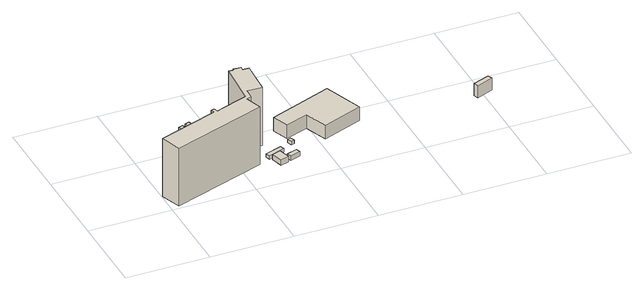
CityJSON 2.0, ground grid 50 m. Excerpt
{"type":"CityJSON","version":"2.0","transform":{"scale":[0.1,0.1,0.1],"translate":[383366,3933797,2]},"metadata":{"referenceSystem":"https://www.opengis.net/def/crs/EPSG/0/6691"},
"CityObjects":{
"building1":{"type":"Building","attributes":{"大字・町コード":"58","町・丁目コード":"3","13+区市町村コード+大字・町コード+町・丁目コード":"13111058003","measuredHeight":42.7,"BuildingDetailAttribute.buildingRoofEdgeArea":1057.32,"BuildingDetailAttribute.districtsAndZonesType":"12","BuildingDetailAttribute.surveyYear":2016,"BuildingRiverFloodingRiskAttribute.description":"3","BuildingRiverFloodingRiskAttribute.rank":"1","BuildingRiverFloodingRiskAttribute.depth":0.146,"BuildingRiverFloodingRiskAttribute.adminType":"2","BuildingRiverFloodingRiskAttribute.scale":"2","BuildingRiverFloodingRiskAttribute.duration":11.08,"BuildingIDAttribute.prefecture":"13","BuildingIDAttribute.city":"13111"},"geometry":[{"type":"Solid","lod":"1","boundaries":[[[[0,1,2,3,4,5,6,7,8,9,10,11,12,13,14,15,16,17,18,19,20,21]],[[20,22,23,21]],[[19,24,22,20]],[[18,25,24,19]],[[17,26,25,18]],[[16,27,26,17]],[[15,28,27,16]],[[14,29,28,15]],[[13,30,29,14]],[[12,31,30,13]],[[11,32,31,12]],[[10,33,32,11]],[[9,34,33,10]],[[8,35,34,9]],[[7,36,35,8]],[[6,37,36,7]],[[5,38,37,6]],[[4,39,38,5]],[[3,40,39,4]],[[2,41,40,3]],[[1,42,41,2]],[[0,43,42,1]],[[21,23,43,0]],[[22,24,25,26,27,28,29,30,31,32,33,34,35,36,37,38,39,40,41,42,43,23]]]]}]},
"building2":{"type":"Building","attributes":{"大字・町コード":"58","町・丁目コード":"3","13+区市町村コード+大字・町コード+町・丁目コード":"13111058003","measuredHeight":2.3,"BuildingDetailAttribute.buildingRoofEdgeArea":36.89,"BuildingDetailAttribute.districtsAndZonesType":"12","BuildingDetailAttribute.surveyYear":2016,"BuildingRiverFloodingRiskAttribute.description":"7","BuildingRiverFloodingRiskAttribute.rank":"2","BuildingRiverFloodingRiskAttribute.depth":1.43,"BuildingRiverFloodingRiskAttribute.adminType":"1","BuildingRiverFloodingRiskAttribute.scale":"1","BuildingRiverFloodingRiskAttribute.duration":10.93,"BuildingIDAttribute.prefecture":"13","BuildingIDAttribute.city":"13111"},"geometry":[{"type":"Solid","lod":"1","boundaries":[[[[44,45,46,47]],[[46,48,49,47]],[[45,50,48,46]],[[44,51,50,45]],[[47,49,51,44]],[[48,50,51,49]]]]}]},
"building3":{"type":"Building","attributes":{"大字・町コード":"58","町・丁目コード":"3","13+区市町村コード+大字・町コード+町・丁目コード":"13111058003","measuredHeight":2.4,"BuildingDetailAttribute.buildingRoofEdgeArea":28.53,"BuildingDetailAttribute.districtsAndZonesType":"12","BuildingDetailAttribute.surveyYear":2016,"BuildingRiverFloodingRiskAttribute.description":"7","BuildingRiverFloodingRiskAttribute.rank":"2","BuildingRiverFloodingRiskAttribute.depth":1.43,"BuildingRiverFloodingRiskAttribute.adminType":"1","BuildingRiverFloodingRiskAttribute.scale":"1","BuildingRiverFloodingRiskAttribute.duration":10.93,"BuildingIDAttribute.prefecture":"13","BuildingIDAttribute.city":"13111"},"geometry":[{"type":"Solid","lod":"1","boundaries":[[[[52,53,54,55]],[[54,56,57,55]],[[53,58,56,54]],[[52,59,58,53]],[[55,57,59,52]],[[56,58,59,57]]]]}]},
"building4":{"type":"Building","attributes":{"大字・町コード":"58","町・丁目コード":"3","13+区市町村コード+大字・町コード+町・丁目コード":"13111058003","measuredHeight":7.3,"BuildingDetailAttribute.buildingRoofEdgeArea":30.45,"BuildingDetailAttribute.districtsAndZonesType":"12","BuildingDetailAttribute.surveyYear":2016,"BuildingRiverFloodingRiskAttribute.description":"3","BuildingRiverFloodingRiskAttribute.rank":"1","BuildingRiverFloodingRiskAttribute.depth":0.01,"BuildingRiverFloodingRiskAttribute.adminType":"2","BuildingRiverFloodingRiskAttribute.scale":"2","BuildingRiverFloodingRiskAttribute.duration":10.93,"BuildingIDAttribute.prefecture":"13","BuildingIDAttribute.city":"13111"},"geometry":[{"type":"Solid","lod":"1","boundaries":[[[[15,60,61,62,63,16]],[[63,64,65,16]],[[62,66,64,63]],[[61,67,66,62]],[[60,68,67,61]],[[15,69,68,60]],[[16,65,69,15]],[[64,66,67,68,69,65]]]]}]},
"building5":{"type":"Building","attributes":{"大字・町コード":"58","町・丁目コード":"3","13+区市町村コード+大字・町コード+町・丁目コード":"13111058003","measuredHeight":2.2,"BuildingDetailAttribute.buildingRoofEdgeArea":19.71,"BuildingDetailAttribute.districtsAndZonesType":"12","BuildingDetailAttribute.surveyYear":2016,"BuildingRiverFloodingRiskAttribute.description":"3","BuildingRiverFloodingRiskAttribute.rank":"1","BuildingRiverFloodingRiskAttribute.depth":0.006,"BuildingRiverFloodingRiskAttribute.adminType":"2","BuildingRiverFloodingRiskAttribute.scale":"2","BuildingRiverFloodingRiskAttribute.duration":10.93,"BuildingIDAttribute.prefecture":"13","BuildingIDAttribute.city":"13111"},"geometry":[{"type":"Solid","lod":"1","boundaries":[[[[70,71,72,73]],[[72,74,75,73]],[[71,76,74,72]],[[70,77,76,71]],[[73,75,77,70]],[[74,76,77,75]]]]}]},
"building6":{"type":"Building","attributes":{"大字・町コード":"58","町・丁目コード":"3","13+区市町村コード+大字・町コード+町・丁目コード":"13111058003","measuredHeight":3.9,"BuildingDetailAttribute.buildingRoofEdgeArea":39.89,"BuildingDetailAttribute.districtsAndZonesType":"12","BuildingDetailAttribute.surveyYear":2016,"BuildingRiverFloodingRiskAttribute.description":"3","BuildingRiverFloodingRiskAttribute.rank":"1","BuildingRiverFloodingRiskAttribute.depth":0.086,"BuildingRiverFloodingRiskAttribute.adminType":"2","BuildingRiverFloodingRiskAttribute.scale":"2","BuildingRiverFloodingRiskAttribute.duration":11.47,"BuildingIDAttribute.prefecture":"13","BuildingIDAttribute.city":"13111"},"geometry":[{"type":"Solid","lod":"1","boundaries":[[[[78,79,80,81]],[[80,82,83,81]],[[79,84,82,80]],[[78,85,84,79]],[[81,83,85,78]],[[82,84,85,83]]]]}]},
"building7":{"type":"Building","attributes":{"大字・町コード":"58","町・丁目コード":"3","13+区市町村コード+大字・町コード+町・丁目コード":"13111058003","measuredHeight":2.2,"BuildingDetailAttribute.buildingRoofEdgeArea":30.83,"BuildingDetailAttribute.districtsAndZonesType":"12","BuildingDetailAttribute.surveyYear":2016,"BuildingRiverFloodingRiskAttribute.description":"3","BuildingRiverFloodingRiskAttribute.rank":"1","BuildingRiverFloodingRiskAttribute.depth":0.109,"BuildingRiverFloodingRiskAttribute.adminType":"2","BuildingRiverFloodingRiskAttribute.scale":"2","BuildingRiverFloodingRiskAttribute.duration":11.47,"BuildingIDAttribute.prefecture":"13","BuildingIDAttribute.city":"13111"},"geometry":[{"type":"Solid","lod":"1","boundaries":[[[[86,87,88,89]],[[88,90,91,89]],[[87,92,90,88]],[[86,93,92,87]],[[89,91,93,86]],[[90,92,93,91]]]]}]},
"building8":{"type":"Building","attributes":{"大字・町コード":"58","町・丁目コード":"3","13+区市町村コード+大字・町コード+町・丁目コード":"13111058003","measuredHeight":3,"BuildingDetailAttribute.buildingRoofEdgeArea":19.64,"BuildingDetailAttribute.districtsAndZonesType":"12","BuildingDetailAttribute.surveyYear":2016,"BuildingRiverFloodingRiskAttribute.description":"3","BuildingRiverFloodingRiskAttribute.rank":"1","BuildingRiverFloodingRiskAttribute.depth":0.086,"BuildingRiverFloodingRiskAttribute.adminType":"2","BuildingRiverFloodingRiskAttribute.scale":"2","BuildingRiverFloodingRiskAttribute.duration":11.47,"BuildingIDAttribute.prefecture":"13","BuildingIDAttribute.city":"13111"},"geometry":[{"type":"Solid","lod":"1","boundaries":[[[[94,95,96,97]],[[96,98,99,97]],[[95,100,98,96]],[[94,101,100,95]],[[97,99,101,94]],[[98,100,101,99]]]]}]},
"building9":{"type":"Building","attributes":{"大字・町コード":"58","町・丁目コード":"3","13+区市町村コード+大字・町コード+町・丁目コード":"13111058003","measuredHeight":2.2,"BuildingDetailAttribute.buildingRoofEdgeArea":18.19,"BuildingDetailAttribute.districtsAndZonesType":"12","BuildingDetailAttribute.surveyYear":2016,"BuildingRiverFloodingRiskAttribute.description":"3","BuildingRiverFloodingRiskAttribute.rank":"1","BuildingRiverFloodingRiskAttribute.depth":0.202,"BuildingRiverFloodingRiskAttribute.adminType":"2","BuildingRiverFloodingRiskAttribute.scale":"2","BuildingRiverFloodingRiskAttribute.duration":11.22,"BuildingIDAttribute.prefecture":"13","BuildingIDAttribute.city":"13111"},"geometry":[{"type":"Solid","lod":"1","boundaries":[[[[102,103,104,105]],[[104,106,107,105]],[[103,108,106,104]],[[102,109,108,103]],[[105,107,109,102]],[[106,108,109,107]]]]}]},
"building10":{"type":"Building","attributes":{"大字・町コード":"58","町・丁目コード":"3","13+区市町村コード+大字・町コード+町・丁目コード":"13111058003","measuredHeight":9.8,"BuildingDetailAttribute.buildingRoofEdgeArea":812.62,"BuildingDetailAttribute.districtsAndZonesType":"12","BuildingDetailAttribute.surveyYear":2016,"BuildingRiverFloodingRiskAttribute.description":"3","BuildingRiverFloodingRiskAttribute.rank":"1","BuildingRiverFloodingRiskAttribute.depth":0.35,"BuildingRiverFloodingRiskAttribute.adminType":"2","BuildingRiverFloodingRiskAttribute.scale":"2","BuildingRiverFloodingRiskAttribute.duration":10.38,"BuildingIDAttribute.prefecture":"13","BuildingIDAttribute.city":"13111"},"geometry":[{"type":"Solid","lod":"1","boundaries":[[[[110,111,112,113,114,115]],[[114,116,117,115]],[[113,118,116,114]],[[112,119,118,113]],[[111,120,119,112]],[[110,121,120,111]],[[115,117,121,110]],[[116,118,119,120,121,117]]]]}]},
"building11":{"type":"Building","attributes":{"measuredHeight":8.2,"BuildingDetailAttribute.surveyYear":2016,"BuildingIDAttribute.prefecture":"13","BuildingIDAttribute.city":"13111"},"geometry":[{"type":"Solid","lod":"1","boundaries":[[[[122,123,124,125]],[[124,126,127,125]],[[123,128,126,124]],[[122,129,128,123]],[[125,127,129,122]],[[126,128,129,127]]]]}]}
},
"vertices":[
[672,574,8],[710,572,8],[698,368,8],[609,373,8],[605,310,8],[577,300,8],[610,203,8],[44,10,8],[1,134,8],[116,173,8],[339,249,8],[360,257,8],[353,278,8],[374,285,8],[383,260,8],[509,304,8],[564,322,8],[579,327,8],[595,591,8],[624,589,8],[625,599,8],[673,596,8],[625,599,385],[673,596,385],[624,589,385],[595,591,385],[579,327,385],[564,322,385],[509,304,385],[383,260,385],[374,285,385],[353,278,385],[360,257,385],[339,249,385],[116,173,385],[1,134,385],[44,10,385],[610,203,385],[577,300,385],[605,310,385],[609,373,385],[698,368,385],[710,572,385],[672,574,385],
[382,566,8],[339,683,8],[367,693,8],[410,576,8],[367,693,31],[410,576,31],[339,683,31],[382,566,31],
[417,603,8],[386,700,8],[413,709,8],[444,611,8],[413,709,31],[444,611,31],[386,700,31],[417,603,31],
[497,352,8],[513,361,8],[529,367,8],[555,368,8],[555,368,46],[564,322,46],[529,367,46],[513,361,46],[497,352,46],[509,304,46],
[567,446,8],[542,447,8],[547,528,8],[571,527,8],[547,528,30],[571,527,30],[542,447,30],[567,446,30],
[711,149,9],[691,219,9],[743,234,9],[763,164,9],[743,234,44],[763,164,44],[691,219,44],[711,149,44],
[677,229,9],[668,256,9],[770,290,9],[779,263,9],[770,290,30],[779,263,30],[668,256,30],[677,229,30],
[779,169,9],[769,198,9],[832,219,9],[841,191,9],[832,219,38],[841,191,38],[769,198,38],[779,169,38],
[842,308,10],[832,336,10],[853,343,10],[863,315,10],[853,343,32],[863,315,32],[832,336,32],[842,308,32],
[1035,286,9],[984,424,9],[847,373,9],[810,472,9],[1190,614,9],[1278,377,9],[1190,614,97],[1278,377,97],[810,472,97],[847,373,97],[984,424,97],[1035,286,97],
[1959,330,0],[1948,360,0],[2049,397,0],[2060,367,0],[2049,397,78],[2060,367,78],[1948,360,78],[1959,330,78]
]}
